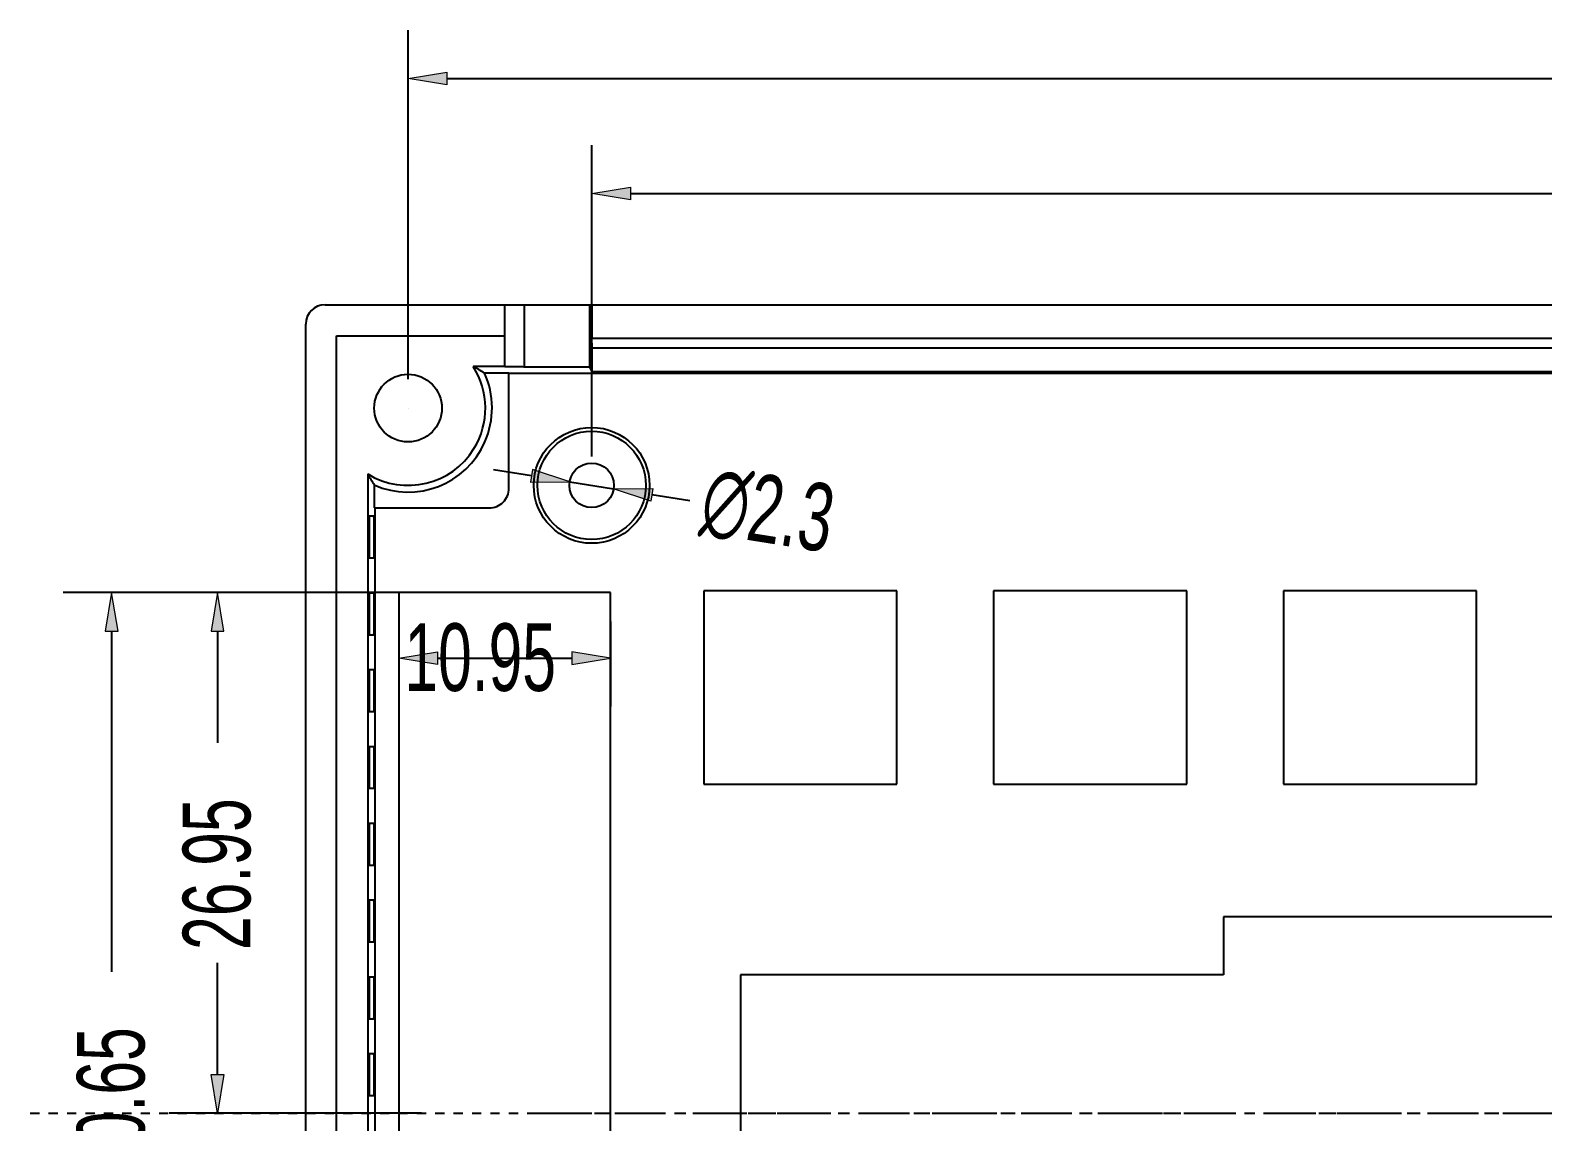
# Model space of a CAD drawing. Header units: inches. Extents: x 0 to 800, y 356 to 444.
# Drawn here: x 74.04 to 90.48, y 406.98 to 418.84 of the extents above; entities that cross this region are included whole.
import ezdxf

# ---------------------------------------------------------------- set-up
doc = ezdxf.new("R2010")
doc.units = ezdxf.units.IN
doc.header["$MEASUREMENT"] = 0
doc.linetypes.add('AI-Linetype-15', pattern=[0.125948, 0.078717, -0.015743, 0.015743, -0.015743])
doc.linetypes.add('AI-Linetype-26', pattern=[0.883131, 0.551957, -0.110391, 0.110391, -0.110391])
doc.layers.add('KEEPOUTLAYER', color=7, linetype='Continuous')

# ---------------------------------------------------------------- blocks, each defined once
blk = doc.blocks.new('block 372')
at = {"color": 7, "lineweight": 25, "true_color": 0xffffff}
blk.add_lwpolyline([(77.035, 398.496), (77.035, 415.645)], dxfattribs=at)
blk = doc.blocks.new('block 373')
at = {"color": 7, "lineweight": 25, "true_color": 0xffffff}
blk.add_lwpolyline([(77.371, 398.622), (77.371, 415.519)], dxfattribs=at)
blk = doc.blocks.new('block 374')
at = {"color": 7, "lineweight": 25, "true_color": 0xffffff}
blk.add_lwpolyline([(77.708, 414.017), (77.708, 400.124)], dxfattribs=at)
blk = doc.blocks.new('block 375')
at = {"color": 7, "lineweight": 25, "true_color": 0xffffff}
blk.add_lwpolyline([(77.78, 413.897), (77.78, 413.647)], dxfattribs=at)
blk = doc.blocks.new('block 377')
at = {"color": 7, "lineweight": 25, "true_color": 0xffffff}
blk.add_lwpolyline([(77.786, 413.647), (77.786, 400.473)], dxfattribs=at)
blk = doc.blocks.new('block 378')
at = {"color": 7, "lineweight": 25, "true_color": 0xffffff}
blk.add_lwpolyline([(78.048, 412.727), (78.048, 402.096)], dxfattribs=at)
blk = doc.blocks.new('block 380')
at = {"color": 7, "lineweight": 25, "true_color": 0xffffff}
blk.add_lwpolyline([(79.199, 415.185), (79.199, 415.855)], dxfattribs=at)
blk = doc.blocks.new('block 382')
at = {"color": 7, "lineweight": 25, "true_color": 0xffffff}
blk.add_lwpolyline([(79.243, 413.861), (79.243, 415.113)], dxfattribs=at)
blk = doc.blocks.new('block 383')
at = {"color": 7, "lineweight": 25, "true_color": 0xffffff}
blk.add_lwpolyline([(79.408, 415.855), (79.408, 415.182)], dxfattribs=at)
blk = doc.blocks.new('block 385')
at = {"color": 7, "lineweight": 25, "true_color": 0xffffff}
blk.add_lwpolyline([(80.148, 415.389), (80.142, 415.494)], dxfattribs=at)
blk = doc.blocks.new('block 387')
at = {"color": 7, "lineweight": 25, "true_color": 0xffffff}
blk.add_lwpolyline([(80.12, 415.178), (80.12, 415.855)], dxfattribs=at)
blk = doc.blocks.new('block 388')
at = {"color": 7, "lineweight": 25, "true_color": 0xffffff}
blk.add_lwpolyline([(80.142, 415.855), (80.142, 415.494)], dxfattribs=at)
blk = doc.blocks.new('block 391')
at = {"color": 7, "lineweight": 25, "true_color": 0xffffff}
blk.add_lwpolyline([(80.148, 415.131), (80.148, 415.389)], dxfattribs=at)
blk = doc.blocks.new('block 392')
at = {"color": 7, "lineweight": 25, "true_color": 0xffffff}
blk.add_lwpolyline([(80.347, 402.096), (80.347, 412.727)], dxfattribs=at)
blk = doc.blocks.new('block 393')
at = {"color": 7, "lineweight": 25, "true_color": 0xffffff}
blk.add_lwpolyline([(81.359, 412.747), (81.359, 410.647)], dxfattribs=at)
blk = doc.blocks.new('block 395')
at = {"color": 7, "lineweight": 25, "true_color": 0xffffff}
blk.add_lwpolyline([(81.758, 408.573), (81.758, 401.856)], dxfattribs=at)
blk = doc.blocks.new('block 396')
at = {"color": 7, "lineweight": 25, "true_color": 0xffffff}
blk.add_lwpolyline([(83.458, 410.647), (83.458, 412.747)], dxfattribs=at)
blk = doc.blocks.new('block 397')
at = {"color": 7, "lineweight": 25, "true_color": 0xffffff}
blk.add_lwpolyline([(84.508, 412.747), (84.508, 410.647)], dxfattribs=at)
blk = doc.blocks.new('block 411')
at = {"color": 7, "lineweight": 25, "true_color": 0xffffff}
blk.add_lwpolyline([(86.607, 410.647), (86.607, 412.747)], dxfattribs=at)
blk = doc.blocks.new('block 422')
at = {"color": 7, "lineweight": 25, "true_color": 0xffffff}
blk.add_lwpolyline([(80.148, 415.131), (80.12, 415.178)], dxfattribs=at)
blk = doc.blocks.new('block 423')
at = {"color": 7, "lineweight": 25, "true_color": 0xffffff}
blk.add_lwpolyline([(87.006, 409.203), (87.006, 408.573)], dxfattribs=at)
blk = doc.blocks.new('block 424')
at = {"color": 7, "lineweight": 25, "true_color": 0xffffff}
blk.add_lwpolyline([(87.657, 412.747), (87.657, 410.647)], dxfattribs=at)
blk = doc.blocks.new('block 455')
at = {"color": 7, "lineweight": 25, "true_color": 0xffffff}
blk.add_lwpolyline([(89.756, 410.647), (89.756, 412.747)], dxfattribs=at)
blk = doc.blocks.new('block 477')
at = {"color": 7, "lineweight": 25, "true_color": 0xffffff}
blk.add_lwpolyline([(77.776, 407.258), (77.726, 407.258)], dxfattribs=at)
blk = doc.blocks.new('block 481')
at = {"color": 7, "lineweight": 25, "true_color": 0xffffff}
blk.add_lwpolyline([(77.726, 407.717), (77.776, 407.717)], dxfattribs=at)
blk = doc.blocks.new('block 482')
at = {"color": 7, "lineweight": 25, "true_color": 0xffffff}
blk.add_lwpolyline([(77.776, 408.093), (77.726, 408.093)], dxfattribs=at)
blk = doc.blocks.new('block 485')
at = {"color": 7, "lineweight": 25, "true_color": 0xffffff}
blk.add_lwpolyline([(77.726, 408.552), (77.776, 408.552)], dxfattribs=at)
blk = doc.blocks.new('block 487')
at = {"color": 7, "lineweight": 25, "true_color": 0xffffff}
blk.add_lwpolyline([(87.006, 408.573), (81.758, 408.573)], dxfattribs=at)
blk = doc.blocks.new('block 489')
at = {"color": 7, "lineweight": 25, "true_color": 0xffffff}
blk.add_lwpolyline([(77.776, 408.928), (77.726, 408.928)], dxfattribs=at)
blk = doc.blocks.new('block 491')
at = {"color": 7, "lineweight": 25, "true_color": 0xffffff}
blk.add_lwpolyline([(91.204, 409.203), (87.006, 409.203)], dxfattribs=at)
blk = doc.blocks.new('block 493')
at = {"color": 7, "lineweight": 25, "true_color": 0xffffff}
blk.add_lwpolyline([(77.726, 409.387), (77.776, 409.387)], dxfattribs=at)
blk = doc.blocks.new('block 494')
at = {"color": 7, "lineweight": 25, "true_color": 0xffffff}
blk.add_lwpolyline([(77.776, 409.762), (77.726, 409.762)], dxfattribs=at)
blk = doc.blocks.new('block 498')
at = {"color": 7, "lineweight": 25, "true_color": 0xffffff}
blk.add_lwpolyline([(77.726, 410.221), (77.776, 410.221)], dxfattribs=at)
blk = doc.blocks.new('block 499')
at = {"color": 7, "lineweight": 25, "true_color": 0xffffff}
blk.add_lwpolyline([(77.776, 410.597), (77.726, 410.597)], dxfattribs=at)
blk = doc.blocks.new('block 501')
at = {"color": 7, "lineweight": 25, "true_color": 0xffffff}
blk.add_lwpolyline([(81.359, 410.647), (83.458, 410.647)], dxfattribs=at)
blk = doc.blocks.new('block 502')
at = {"color": 7, "lineweight": 25, "true_color": 0xffffff}
blk.add_lwpolyline([(84.508, 410.647), (86.607, 410.647)], dxfattribs=at)
blk = doc.blocks.new('block 503')
at = {"color": 7, "lineweight": 25, "true_color": 0xffffff}
blk.add_lwpolyline([(87.657, 410.647), (89.756, 410.647)], dxfattribs=at)
blk = doc.blocks.new('block 512')
at = {"color": 7, "lineweight": 25, "true_color": 0xffffff}
blk.add_lwpolyline([(77.726, 411.056), (77.776, 411.056)], dxfattribs=at)
blk = doc.blocks.new('block 513')
at = {"color": 7, "lineweight": 25, "true_color": 0xffffff}
blk.add_lwpolyline([(77.776, 411.432), (77.726, 411.432)], dxfattribs=at)
blk = doc.blocks.new('block 521')
at = {"color": 7, "lineweight": 25, "true_color": 0xffffff}
blk.add_lwpolyline([(77.726, 411.891), (77.776, 411.891)], dxfattribs=at)
blk = doc.blocks.new('block 522')
at = {"color": 7, "lineweight": 25, "true_color": 0xffffff}
blk.add_lwpolyline([(77.776, 412.266), (77.726, 412.266)], dxfattribs=at)
blk = doc.blocks.new('block 530')
at = {"color": 7, "lineweight": 25, "true_color": 0xffffff}
blk.add_lwpolyline([(77.726, 412.725), (77.776, 412.725)], dxfattribs=at)
blk = doc.blocks.new('block 532')
at = {"color": 7, "lineweight": 25, "true_color": 0xffffff}
blk.add_lwpolyline([(80.347, 412.727), (78.048, 412.727)], dxfattribs=at)
blk = doc.blocks.new('block 535')
at = {"color": 7, "lineweight": 25, "true_color": 0xffffff}
blk.add_lwpolyline([(89.756, 412.747), (87.657, 412.747)], dxfattribs=at)
blk = doc.blocks.new('block 536')
at = {"color": 7, "lineweight": 25, "true_color": 0xffffff}
blk.add_lwpolyline([(86.607, 412.747), (84.508, 412.747)], dxfattribs=at)
blk = doc.blocks.new('block 537')
at = {"color": 7, "lineweight": 25, "true_color": 0xffffff}
blk.add_lwpolyline([(83.458, 412.747), (81.359, 412.747)], dxfattribs=at)
blk = doc.blocks.new('block 550')
at = {"color": 7, "lineweight": 25, "true_color": 0xffffff}
blk.add_lwpolyline([(77.776, 413.101), (77.726, 413.101)], dxfattribs=at)
blk = doc.blocks.new('block 552')
at = {"color": 7, "lineweight": 25, "true_color": 0xffffff}
blk.add_lwpolyline([(77.726, 413.56), (77.776, 413.56)], dxfattribs=at)
blk = doc.blocks.new('block 559')
at = {"color": 7, "lineweight": 25, "true_color": 0xffffff}
blk.add_lwpolyline([(77.78, 413.647), (79.03, 413.647)], dxfattribs=at)
blk = doc.blocks.new('block 574')
at = {"color": 7, "lineweight": 25, "true_color": 0xffffff}
blk.add_lwpolyline([(107.3, 415.107), (79.243, 415.107)], dxfattribs=at)
blk = doc.blocks.new('block 576')
at = {"color": 7, "lineweight": 25, "true_color": 0xffffff}
blk.add_lwpolyline([(79.243, 415.113), (78.977, 415.113)], dxfattribs=at)
blk = doc.blocks.new('block 577')
at = {"color": 7, "lineweight": 25, "true_color": 0xffffff}
blk.add_lwpolyline([(80.148, 415.131), (106.375, 415.131)], dxfattribs=at)
blk = doc.blocks.new('block 579')
at = {"color": 7, "lineweight": 25, "true_color": 0xffffff}
blk.add_lwpolyline([(80.12, 415.178), (79.408, 415.178)], dxfattribs=at)
blk = doc.blocks.new('block 581')
at = {"color": 7, "lineweight": 25, "true_color": 0xffffff}
blk.add_lwpolyline([(79.199, 415.185), (78.854, 415.185)], dxfattribs=at)
blk = doc.blocks.new('block 582')
at = {"color": 7, "lineweight": 25, "true_color": 0xffffff}
blk.add_lwpolyline([(80.148, 415.389), (106.375, 415.389)], dxfattribs=at)
blk = doc.blocks.new('block 596')
at = {"color": 7, "lineweight": 25, "true_color": 0xffffff}
blk.add_lwpolyline([(80.142, 415.494), (106.381, 415.494)], dxfattribs=at)
blk = doc.blocks.new('block 597')
at = {"color": 7, "lineweight": 25, "true_color": 0xffffff}
blk.add_lwpolyline([(77.371, 415.519), (79.199, 415.519)], dxfattribs=at)
blk = doc.blocks.new('block 599')
at = {"color": 7, "lineweight": 25, "true_color": 0xffffff}
blk.add_lwpolyline([(77.245, 415.855), (109.277, 415.855)], dxfattribs=at)
blk = doc.blocks.new('block 867')
at = {"color": 7, "lineweight": 25, "true_color": 0xffffff}
blk.add_open_spline([(77.708, 414.017), (77.73, 413.977), (77.754, 413.937), (77.78, 413.897)], degree=3, dxfattribs=at)
blk = doc.blocks.new('block 868')
at = {"color": 7, "lineweight": 25, "true_color": 0xffffff}
blk.add_open_spline([(78.977, 415.113), (78.937, 415.138), (78.896, 415.163), (78.854, 415.185)], degree=3, dxfattribs=at)
blk = doc.blocks.new('block 869')
at = {"color": 7, "lineweight": 25, "true_color": 0xffffff}
blk.add_open_spline([(77.78, 413.897), (78.241, 413.694), (78.779, 413.904), (78.982, 414.365), (79.087, 414.604), (79.085, 414.876), (78.977, 415.113)], degree=3, knots=[0, 0, 0, 0, 1, 1, 1, 2, 2, 2, 2], dxfattribs=at)
blk = doc.blocks.new('block 870')
at = {"color": 7, "lineweight": 25, "true_color": 0xffffff}
blk.add_open_spline([(77.708, 414.017), (78.103, 413.774), (78.62, 413.897), (78.863, 414.292), (79.031, 414.567), (79.028, 414.914), (78.854, 415.185)], degree=3, knots=[0, 0, 0, 0, 1, 1, 1, 2, 2, 2, 2], dxfattribs=at)
blk = doc.blocks.new('block 871')
at = {"color": 7, "lineweight": 25, "true_color": 0xffffff}
blk.add_open_spline([(80.771, 413.893), (80.771, 414.24), (80.49, 414.522), (80.142, 414.522), (79.794, 414.522), (79.512, 414.24), (79.512, 413.893), (79.512, 413.545), (79.794, 413.263), (80.142, 413.263), (80.49, 413.263), (80.771, 413.545), (80.771, 413.893), (80.771, 413.893), (80.771, 413.893), (80.771, 413.893)], degree=3, knots=[0, 0, 0, 0, 1, 1, 1, 2, 2, 2, 3, 3, 3, 4, 4, 4, 5, 5, 5, 5], dxfattribs=at)
blk = doc.blocks.new('block 872')
at = {"color": 7, "lineweight": 25, "true_color": 0xffffff}
blk.add_open_spline([(80.73, 413.893), (80.73, 414.218), (80.467, 414.481), (80.142, 414.481), (79.817, 414.481), (79.553, 414.218), (79.553, 413.893), (79.553, 413.567), (79.817, 413.304), (80.142, 413.304), (80.467, 413.304), (80.73, 413.567), (80.73, 413.893), (80.73, 413.893), (80.73, 413.893), (80.73, 413.893)], degree=3, knots=[0, 0, 0, 0, 1, 1, 1, 2, 2, 2, 3, 3, 3, 4, 4, 4, 5, 5, 5, 5], dxfattribs=at)
blk = doc.blocks.new('block 873')
at = {"color": 7, "lineweight": 25, "true_color": 0xffffff}
blk.add_open_spline([(78.515, 414.732), (78.515, 414.935), (78.35, 415.1), (78.147, 415.1), (77.944, 415.1), (77.78, 414.935), (77.78, 414.732), (77.78, 414.529), (77.944, 414.365), (78.147, 414.365), (78.35, 414.365), (78.515, 414.529), (78.515, 414.732), (78.515, 414.732), (78.515, 414.732), (78.515, 414.732)], degree=3, knots=[0, 0, 0, 0, 1, 1, 1, 2, 2, 2, 3, 3, 3, 4, 4, 4, 5, 5, 5, 5], dxfattribs=at)
blk = doc.blocks.new('block 874')
at = {"color": 7, "lineweight": 25, "true_color": 0xffffff}
blk.add_open_spline([(80.383, 413.893), (80.383, 414.026), (80.275, 414.134), (80.142, 414.134), (80.009, 414.134), (79.9, 414.026), (79.9, 413.893), (79.9, 413.759), (80.009, 413.651), (80.142, 413.651), (80.275, 413.651), (80.383, 413.759), (80.383, 413.893), (80.383, 413.893), (80.383, 413.893), (80.383, 413.893)], degree=3, knots=[0, 0, 0, 0, 1, 1, 1, 2, 2, 2, 3, 3, 3, 4, 4, 4, 5, 5, 5, 5], dxfattribs=at)
blk = doc.blocks.new('block 875')
at = {"color": 7, "lineweight": 25, "true_color": 0xffffff}
blk.add_open_spline([(77.245, 415.855), (77.129, 415.855), (77.035, 415.761), (77.035, 415.645)], degree=3, dxfattribs=at)
blk = doc.blocks.new('block 922')
at = {"color": 7, "lineweight": 25, "true_color": 0xffffff}
blk.add_open_spline([(79.03, 413.647), (79.058, 413.647), (79.085, 413.653), (79.111, 413.664), (79.137, 413.675), (79.16, 413.69), (79.18, 413.71), (79.2, 413.73), (79.216, 413.753), (79.227, 413.779), (79.238, 413.805), (79.243, 413.833), (79.243, 413.861)], degree=3, knots=[0, 0, 0, 0, 1, 1, 1, 2, 2, 2, 3, 3, 3, 4, 4, 4, 4], dxfattribs=at)
blk = doc.blocks.new('block 925')
at = {"color": 7, "lineweight": 25, "true_color": 0xffffff}
blk.add_open_spline([(77.726, 413.56), (77.725, 413.56), (77.724, 413.457), (77.724, 413.33), (77.724, 413.204), (77.725, 413.101), (77.726, 413.101)], degree=3, knots=[0, 0, 0, 0, 1, 1, 1, 2, 2, 2, 2], dxfattribs=at)
blk = doc.blocks.new('block 926')
at = {"color": 7, "lineweight": 25, "true_color": 0xffffff}
blk.add_open_spline([(77.726, 412.725), (77.725, 412.725), (77.724, 412.622), (77.724, 412.496), (77.724, 412.369), (77.725, 412.266), (77.726, 412.266)], degree=3, knots=[0, 0, 0, 0, 1, 1, 1, 2, 2, 2, 2], dxfattribs=at)
blk = doc.blocks.new('block 927')
at = {"color": 7, "lineweight": 25, "true_color": 0xffffff}
blk.add_open_spline([(77.726, 411.891), (77.725, 411.891), (77.724, 411.788), (77.724, 411.661), (77.724, 411.534), (77.725, 411.432), (77.726, 411.432)], degree=3, knots=[0, 0, 0, 0, 1, 1, 1, 2, 2, 2, 2], dxfattribs=at)
blk = doc.blocks.new('block 928')
at = {"color": 7, "lineweight": 25, "true_color": 0xffffff}
blk.add_open_spline([(77.726, 411.056), (77.725, 411.056), (77.724, 410.953), (77.724, 410.826), (77.724, 410.7), (77.725, 410.597), (77.726, 410.597)], degree=3, knots=[0, 0, 0, 0, 1, 1, 1, 2, 2, 2, 2], dxfattribs=at)
blk = doc.blocks.new('block 929')
at = {"color": 7, "lineweight": 25, "true_color": 0xffffff}
blk.add_open_spline([(77.726, 410.221), (77.725, 410.221), (77.724, 410.119), (77.724, 409.992), (77.724, 409.865), (77.725, 409.762), (77.726, 409.762)], degree=3, knots=[0, 0, 0, 0, 1, 1, 1, 2, 2, 2, 2], dxfattribs=at)
blk = doc.blocks.new('block 930')
at = {"color": 7, "lineweight": 25, "true_color": 0xffffff}
blk.add_open_spline([(77.726, 409.387), (77.725, 409.387), (77.724, 409.284), (77.724, 409.157), (77.724, 409.03), (77.725, 408.928), (77.726, 408.928)], degree=3, knots=[0, 0, 0, 0, 1, 1, 1, 2, 2, 2, 2], dxfattribs=at)
blk = doc.blocks.new('block 931')
at = {"color": 7, "lineweight": 25, "true_color": 0xffffff}
blk.add_open_spline([(77.726, 408.552), (77.725, 408.552), (77.724, 408.449), (77.724, 408.322), (77.724, 408.196), (77.725, 408.093), (77.726, 408.093)], degree=3, knots=[0, 0, 0, 0, 1, 1, 1, 2, 2, 2, 2], dxfattribs=at)
blk = doc.blocks.new('block 932')
at = {"color": 7, "lineweight": 25, "true_color": 0xffffff}
blk.add_open_spline([(77.726, 407.717), (77.725, 407.717), (77.724, 407.615), (77.724, 407.488), (77.724, 407.361), (77.725, 407.258), (77.726, 407.258)], degree=3, knots=[0, 0, 0, 0, 1, 1, 1, 2, 2, 2, 2], dxfattribs=at)
blk = doc.blocks.new('block 964')
at = {"color": 7, "lineweight": 25, "true_color": 0xffffff}
blk.add_open_spline([(77.776, 408.093), (77.778, 408.093), (77.778, 408.196), (77.778, 408.322), (77.778, 408.449), (77.778, 408.552), (77.776, 408.552)], degree=3, knots=[0, 0, 0, 0, 1, 1, 1, 2, 2, 2, 2], dxfattribs=at)
blk = doc.blocks.new('block 967')
at = {"color": 7, "lineweight": 25, "true_color": 0xffffff}
blk.add_open_spline([(79.199, 415.184), (79.314, 415.184), (79.408, 415.183), (79.408, 415.182)], degree=3, dxfattribs=at)
blk = doc.blocks.new('block 973')
at = {"color": 7, "lineweight": 25, "true_color": 0xffffff}
blk.add_open_spline([(77.776, 413.101), (77.778, 413.101), (77.778, 413.204), (77.778, 413.33), (77.778, 413.457), (77.778, 413.56), (77.776, 413.56)], degree=3, knots=[0, 0, 0, 0, 1, 1, 1, 2, 2, 2, 2], dxfattribs=at)
blk = doc.blocks.new('block 974')
at = {"color": 7, "lineweight": 25, "true_color": 0xffffff}
blk.add_open_spline([(77.776, 411.432), (77.778, 411.432), (77.778, 411.534), (77.778, 411.661), (77.778, 411.788), (77.778, 411.891), (77.776, 411.891)], degree=3, knots=[0, 0, 0, 0, 1, 1, 1, 2, 2, 2, 2], dxfattribs=at)
blk = doc.blocks.new('block 976')
at = {"color": 7, "lineweight": 25, "true_color": 0xffffff}
blk.add_open_spline([(77.776, 412.266), (77.778, 412.266), (77.778, 412.369), (77.778, 412.496), (77.778, 412.622), (77.778, 412.725), (77.776, 412.725)], degree=3, knots=[0, 0, 0, 0, 1, 1, 1, 2, 2, 2, 2], dxfattribs=at)
blk = doc.blocks.new('block 978')
at = {"color": 7, "lineweight": 25, "true_color": 0xffffff}
blk.add_open_spline([(77.776, 409.762), (77.778, 409.762), (77.778, 409.865), (77.778, 409.992), (77.778, 410.119), (77.778, 410.221), (77.776, 410.221)], degree=3, knots=[0, 0, 0, 0, 1, 1, 1, 2, 2, 2, 2], dxfattribs=at)
blk = doc.blocks.new('block 979')
at = {"color": 7, "lineweight": 25, "true_color": 0xffffff}
blk.add_open_spline([(77.776, 407.258), (77.778, 407.258), (77.778, 407.361), (77.778, 407.488), (77.778, 407.615), (77.778, 407.717), (77.776, 407.717)], degree=3, knots=[0, 0, 0, 0, 1, 1, 1, 2, 2, 2, 2], dxfattribs=at)
blk = doc.blocks.new('block 986')
at = {"color": 7, "lineweight": 25, "true_color": 0xffffff}
blk.add_open_spline([(77.776, 410.597), (77.778, 410.597), (77.778, 410.7), (77.778, 410.826), (77.778, 410.953), (77.778, 411.056), (77.776, 411.056)], degree=3, knots=[0, 0, 0, 0, 1, 1, 1, 2, 2, 2, 2], dxfattribs=at)
blk = doc.blocks.new('block 991')
at = {"color": 7, "lineweight": 25, "true_color": 0xffffff}
blk.add_open_spline([(77.776, 408.928), (77.778, 408.928), (77.778, 409.03), (77.778, 409.157), (77.778, 409.284), (77.778, 409.387), (77.776, 409.387)], degree=3, knots=[0, 0, 0, 0, 1, 1, 1, 2, 2, 2, 2], dxfattribs=at)
blk = doc.blocks.new('block 3116')
at = {"color": 5, "lineweight": 25, "true_color": 0x0000ff}
blk.add_lwpolyline([(80.142, 414.208), (80.142, 417.589)], dxfattribs=at)
blk = doc.blocks.new('block 3118')
at = {"color": 5, "lineweight": 25, "true_color": 0x0000ff}
blk.add_lwpolyline([(80.562, 417.064), (92.454, 417.064)], dxfattribs=at)
blk = doc.blocks.new('block 3120')
at = {"true_color": 0x0000ff}
h = blk.add_hatch(color=5, dxfattribs=at)
h.dxf.hatch_style = 2
h.paths.add_polyline_path([(80.562, 417.135), (80.562, 416.995), (80.142, 417.064)])
at = {"lineweight": 0}
blk.add_lwpolyline([(80.562, 417.135), (80.562, 416.995), (80.142, 417.064), (80.562, 417.135)], dxfattribs=at)
blk = doc.blocks.new('block 3123')
at = {"lineweight": 0}
blk.add_lwpolyline([(80.142, 413.893), (80.142, 413.893)], dxfattribs=at)
blk = doc.blocks.new('block 3115')
for name in ['block 3116', 'block 3120', 'block 3118', 'block 3123']:
    blk.add_blockref(name, (0, 0))
blk = doc.blocks.new('block 3127')
at = {"color": 5, "lineweight": 25, "true_color": 0x0000ff}
blk.add_lwpolyline([(78.147, 415.047), (78.147, 418.839)], dxfattribs=at)
blk = doc.blocks.new('block 3129')
at = {"color": 5, "lineweight": 25, "true_color": 0x0000ff}
blk.add_lwpolyline([(78.567, 418.314), (92.442, 418.314)], dxfattribs=at)
blk = doc.blocks.new('block 3131')
at = {"true_color": 0x0000ff}
h = blk.add_hatch(color=5, dxfattribs=at)
h.dxf.hatch_style = 2
h.paths.add_polyline_path([(78.567, 418.384), (78.567, 418.244), (78.147, 418.314)])
at = {"lineweight": 0}
blk.add_lwpolyline([(78.567, 418.384), (78.567, 418.244), (78.147, 418.314), (78.567, 418.384)], dxfattribs=at)
blk = doc.blocks.new('block 3134')
at = {"lineweight": 0}
blk.add_lwpolyline([(78.147, 414.732), (78.147, 414.732)], dxfattribs=at)
blk = doc.blocks.new('block 3126')
for name in ['block 3127', 'block 3131', 'block 3129', 'block 3134']:
    blk.add_blockref(name, (0, 0))
blk = doc.blocks.new('block 3459')
at = {"color": 5, "lineweight": 25, "true_color": 0x0000ff}
blk.add_lwpolyline([(78.048, 412.412), (78.048, 411.491)], dxfattribs=at)
blk = doc.blocks.new('block 3460')
at = {"color": 5, "lineweight": 25, "true_color": 0x0000ff}
blk.add_lwpolyline([(80.347, 412.412), (80.347, 411.491)], dxfattribs=at)
blk = doc.blocks.new('block 3461')
at = {"color": 5, "lineweight": 25, "true_color": 0x0000ff}
blk.add_lwpolyline([(78.467, 412.016), (79.927, 412.016)], dxfattribs=at)
blk = doc.blocks.new('block 3462')
at = {"true_color": 0x0000ff}
h = blk.add_hatch(color=5, dxfattribs=at)
h.dxf.hatch_style = 2
h.paths.add_polyline_path([(78.467, 412.085), (78.467, 411.946), (78.048, 412.016)])
at = {"lineweight": 0}
blk.add_lwpolyline([(78.467, 412.085), (78.467, 411.946), (78.048, 412.016), (78.467, 412.085)], dxfattribs=at)
blk = doc.blocks.new('block 3463')
at = {"true_color": 0x0000ff}
h = blk.add_hatch(color=5, dxfattribs=at)
h.dxf.hatch_style = 2
h.paths.add_polyline_path([(79.927, 412.085), (79.927, 411.946), (80.347, 412.016)])
at = {"lineweight": 0}
blk.add_lwpolyline([(79.927, 412.085), (79.927, 411.946), (80.347, 412.016), (79.927, 412.085)], dxfattribs=at)
blk = doc.blocks.new('block 3464')
at = {"color": 3, "true_color": 0x00ff00, "insert": (78.107, 411.648), "char_height": 0.7347, "attachment_point": 7}
blk.add_mtext('\\fAdobe Song Std L|b0|i0|c0|p34;\\W0.67;10.95', dxfattribs=at)
blk = doc.blocks.new('block 3465')
at = {"lineweight": 0}
blk.add_lwpolyline([(78.048, 412.727), (78.048, 412.727)], dxfattribs=at)
blk = doc.blocks.new('block 3466')
at = {"lineweight": 0}
blk.add_lwpolyline([(80.347, 412.727), (80.347, 412.727)], dxfattribs=at)
blk = doc.blocks.new('block 3467')
at = {"lineweight": 0}
blk.add_lwpolyline([(80.347, 412.016), (80.347, 412.016)], dxfattribs=at)
blk = doc.blocks.new('block 3458')
for name in ['block 3465', 'block 3466', 'block 3459', 'block 3464', 'block 3460', 'block 3462', 'block 3461', 'block 3463', 'block 3467']:
    blk.add_blockref(name, (0, 0))
blk = doc.blocks.new('block 3469')
at = {"color": 5, "lineweight": 25, "true_color": 0x0000ff}
blk.add_lwpolyline([(77.733, 412.727), (74.401, 412.727)], dxfattribs=at)
blk = doc.blocks.new('block 3470')
at = {"color": 5, "lineweight": 25, "true_color": 0x0000ff}
blk.add_lwpolyline([(77.733, 402.096), (74.401, 402.096)], dxfattribs=at)
blk = doc.blocks.new('block 3471')
at = {"color": 5, "lineweight": 25, "true_color": 0x0000ff}
blk.add_lwpolyline([(74.926, 412.307), (74.926, 408.605)], dxfattribs=at)
blk = doc.blocks.new('block 3472')
at = {"color": 5, "lineweight": 25, "true_color": 0x0000ff}
blk.add_lwpolyline([(74.926, 402.515), (74.926, 406.217)], dxfattribs=at)
blk = doc.blocks.new('block 3473')
at = {"true_color": 0x0000ff}
h = blk.add_hatch(color=5, dxfattribs=at)
h.dxf.hatch_style = 2
h.paths.add_polyline_path([(74.856, 412.307), (74.996, 412.307), (74.926, 412.727)])
at = {"lineweight": 0}
blk.add_lwpolyline([(74.856, 412.307), (74.996, 412.307), (74.926, 412.727), (74.856, 412.307)], dxfattribs=at)
blk = doc.blocks.new('block 3474')
at = {"true_color": 0x0000ff}
h = blk.add_hatch(color=5, dxfattribs=at)
h.dxf.hatch_style = 2
h.paths.add_polyline_path([(74.856, 402.515), (74.996, 402.515), (74.926, 402.096)])
at = {"lineweight": 0}
blk.add_lwpolyline([(74.856, 402.515), (74.996, 402.515), (74.926, 402.096), (74.856, 402.515)], dxfattribs=at)
blk = doc.blocks.new('block 3475')
at = {"color": 3, "true_color": 0x00ff00, "insert": (75.294, 406.356), "char_height": 0.7347, "attachment_point": 7, "rotation": 90}
blk.add_mtext('\\fAdobe Song Std L|b0|i0|c0|p34;\\W0.67;50.65', dxfattribs=at)
blk = doc.blocks.new('block 3476')
at = {"lineweight": 0}
blk.add_lwpolyline([(78.048, 412.727), (78.048, 412.727)], dxfattribs=at)
blk = doc.blocks.new('block 3477')
at = {"lineweight": 0}
blk.add_lwpolyline([(78.048, 402.096), (78.048, 402.096)], dxfattribs=at)
blk = doc.blocks.new('block 3478')
at = {"lineweight": 0}
blk.add_lwpolyline([(74.926, 402.096), (74.926, 402.096)], dxfattribs=at)
blk = doc.blocks.new('block 3468')
for name in ['block 3469', 'block 3473', 'block 3476', 'block 3471', 'block 3475', 'block 3472', 'block 3474', 'block 3470', 'block 3478', 'block 3477']:
    blk.add_blockref(name, (0, 0))
blk = doc.blocks.new('block 3479')
at = {"color": 6, "linetype": 'AI-Linetype-15', "lineweight": 25, "true_color": 0xff00ff}
blk.add_lwpolyline([(74.042, 407.07), (112.48, 407.07)], dxfattribs=at)
blk = doc.blocks.new('block 3481')
at = {"color": 5, "lineweight": 25, "true_color": 0x0000ff}
blk.add_lwpolyline([(78.292, 412.727), (75.553, 412.727)], dxfattribs=at)
blk = doc.blocks.new('block 3482')
at = {"color": 5, "lineweight": 25, "true_color": 0x0000ff}
blk.add_lwpolyline([(78.292, 407.07), (75.553, 407.07)], dxfattribs=at)
blk = doc.blocks.new('block 3483')
at = {"color": 5, "lineweight": 25, "true_color": 0x0000ff}
blk.add_lwpolyline([(76.077, 412.307), (76.077, 411.093)], dxfattribs=at)
blk = doc.blocks.new('block 3484')
at = {"color": 5, "lineweight": 25, "true_color": 0x0000ff}
blk.add_lwpolyline([(76.077, 407.49), (76.077, 408.705)], dxfattribs=at)
blk = doc.blocks.new('block 3485')
at = {"true_color": 0x0000ff}
h = blk.add_hatch(color=5, dxfattribs=at)
h.dxf.hatch_style = 2
h.paths.add_polyline_path([(76.007, 412.307), (76.147, 412.307), (76.077, 412.727)])
at = {"lineweight": 0}
blk.add_lwpolyline([(76.007, 412.307), (76.147, 412.307), (76.077, 412.727), (76.007, 412.307)], dxfattribs=at)
blk = doc.blocks.new('block 3486')
at = {"true_color": 0x0000ff}
h = blk.add_hatch(color=5, dxfattribs=at)
h.dxf.hatch_style = 2
h.paths.add_polyline_path([(76.007, 407.49), (76.147, 407.49), (76.077, 407.07)])
at = {"lineweight": 0}
blk.add_lwpolyline([(76.007, 407.49), (76.147, 407.49), (76.077, 407.07), (76.007, 407.49)], dxfattribs=at)
blk = doc.blocks.new('block 3487')
at = {"color": 3, "true_color": 0x00ff00, "insert": (76.444, 408.844), "char_height": 0.7347, "attachment_point": 7, "rotation": 90}
blk.add_mtext('\\fAdobe Song Std L|b0|i0|c0|p34;\\W0.67;26.95', dxfattribs=at)
blk = doc.blocks.new('block 3488')
at = {"lineweight": 0}
blk.add_lwpolyline([(78.606, 412.727), (78.606, 412.727)], dxfattribs=at)
blk = doc.blocks.new('block 3489')
at = {"lineweight": 0}
blk.add_lwpolyline([(78.606, 407.07), (78.606, 407.07)], dxfattribs=at)
blk = doc.blocks.new('block 3490')
at = {"lineweight": 0}
blk.add_lwpolyline([(76.077, 407.07), (76.077, 407.07)], dxfattribs=at)
blk = doc.blocks.new('block 3480')
for name in ['block 3481', 'block 3485', 'block 3488', 'block 3483', 'block 3487', 'block 3484', 'block 3486', 'block 3482', 'block 3490', 'block 3489']:
    blk.add_blockref(name, (0, 0))
blk = doc.blocks.new('block 3503')
at = {"color": 5, "lineweight": 25, "true_color": 0x0000ff}
blk.add_lwpolyline([(81.209, 413.723), (80.795, 413.789)], dxfattribs=at)
blk = doc.blocks.new('block 3504')
at = {"color": 5, "lineweight": 25, "true_color": 0x0000ff}
blk.add_lwpolyline([(79.489, 413.997), (79.074, 414.062)], dxfattribs=at)
blk = doc.blocks.new('block 3505')
at = {"color": 3, "true_color": 0x00ff00, "insert": (81.29, 413.338), "char_height": 0.7347, "attachment_point": 7, "rotation": 350.9599}
blk.add_mtext('\\fAdobe Song Std L|b0|i0|c0|p34;\\W0.67;∅2.3', dxfattribs=at)
blk = doc.blocks.new('block 3506')
at = {"color": 5, "lineweight": 25, "true_color": 0x0000ff}
blk.add_lwpolyline([(79.904, 413.931), (80.38, 413.854)], dxfattribs=at)
blk = doc.blocks.new('block 3507')
at = {"true_color": 0x0000ff}
h = blk.add_hatch(color=5, dxfattribs=at)
h.dxf.hatch_style = 2
h.paths.add_polyline_path([(79.5, 414.065), (79.478, 413.927), (79.904, 413.931)])
at = {"lineweight": 0}
blk.add_lwpolyline([(79.5, 414.065), (79.478, 413.927), (79.904, 413.931), (79.5, 414.065)], dxfattribs=at)
blk = doc.blocks.new('block 3508')
at = {"true_color": 0x0000ff}
h = blk.add_hatch(color=5, dxfattribs=at)
h.dxf.hatch_style = 2
h.paths.add_polyline_path([(80.806, 413.858), (80.784, 413.72), (80.38, 413.854)])
at = {"lineweight": 0}
blk.add_lwpolyline([(80.806, 413.858), (80.784, 413.72), (80.38, 413.854), (80.806, 413.858)], dxfattribs=at)
blk = doc.blocks.new('block 3509')
at = {"lineweight": 0}
blk.add_lwpolyline([(80.38, 413.854), (80.38, 413.854)], dxfattribs=at)
blk = doc.blocks.new('block 3510')
at = {"lineweight": 0}
blk.add_lwpolyline([(79.904, 413.931), (79.904, 413.931)], dxfattribs=at)
blk = doc.blocks.new('block 3502')
for name in ['block 3504', 'block 3507', 'block 3505', 'block 3506', 'block 3510', 'block 3508', 'block 3509', 'block 3503']:
    blk.add_blockref(name, (0, 0))
blk = doc.blocks.new('block 4519')
at = {"layer": 'KEEPOUTLAYER', "color": 1, "linetype": 'AI-Linetype-26', "lineweight": 25, "true_color": 0xff0000}
blk.add_lwpolyline([(79.509, 407.07), (107.013, 407.07)], dxfattribs=at)

msp = doc.modelspace()

# ---------------------------------------------------------------- block references
for name in ['block 3126', 'block 3115', 'block 875', 'block 599', 'block 380', 'block 383', 'block 387', 'block 388', 'block 372', 'block 373', 'block 597', 'block 385', 'block 596', 'block 391', 'block 582', 'block 870', 'block 869', 'block 581', 'block 868', 'block 576', 'block 967', 'block 382', 'block 574', 'block 579', 'block 422', 'block 577', 'block 873', 'block 871', 'block 872', 'block 874', 'block 374', 'block 867', 'block 3502', 'block 375', 'block 922', 'block 559', 'block 377', 'block 925', 'block 552', 'block 973', 'block 550', 'block 3468', 'block 3480', 'block 926', 'block 530', 'block 976', 'block 378', 'block 532', 'block 3458', 'block 392', 'block 393', 'block 537', 'block 396', 'block 397', 'block 536', 'block 411', 'block 424', 'block 535', 'block 455', 'block 522', 'block 927', 'block 521', 'block 974', 'block 513', 'block 928', 'block 512', 'block 986', 'block 499', 'block 501', 'block 502', 'block 503', 'block 929', 'block 498', 'block 978', 'block 494', 'block 930', 'block 493', 'block 991', 'block 423', 'block 491', 'block 489', 'block 931', 'block 485', 'block 964', 'block 395', 'block 487', 'block 482', 'block 932', 'block 481', 'block 979', 'block 477', 'block 3479']:
    msp.add_blockref(name, (0, 0))
at = {"layer": 'KEEPOUTLAYER'}
msp.add_blockref('block 4519', (0, 0), dxfattribs=at)

doc.saveas('drawing.dxf')
